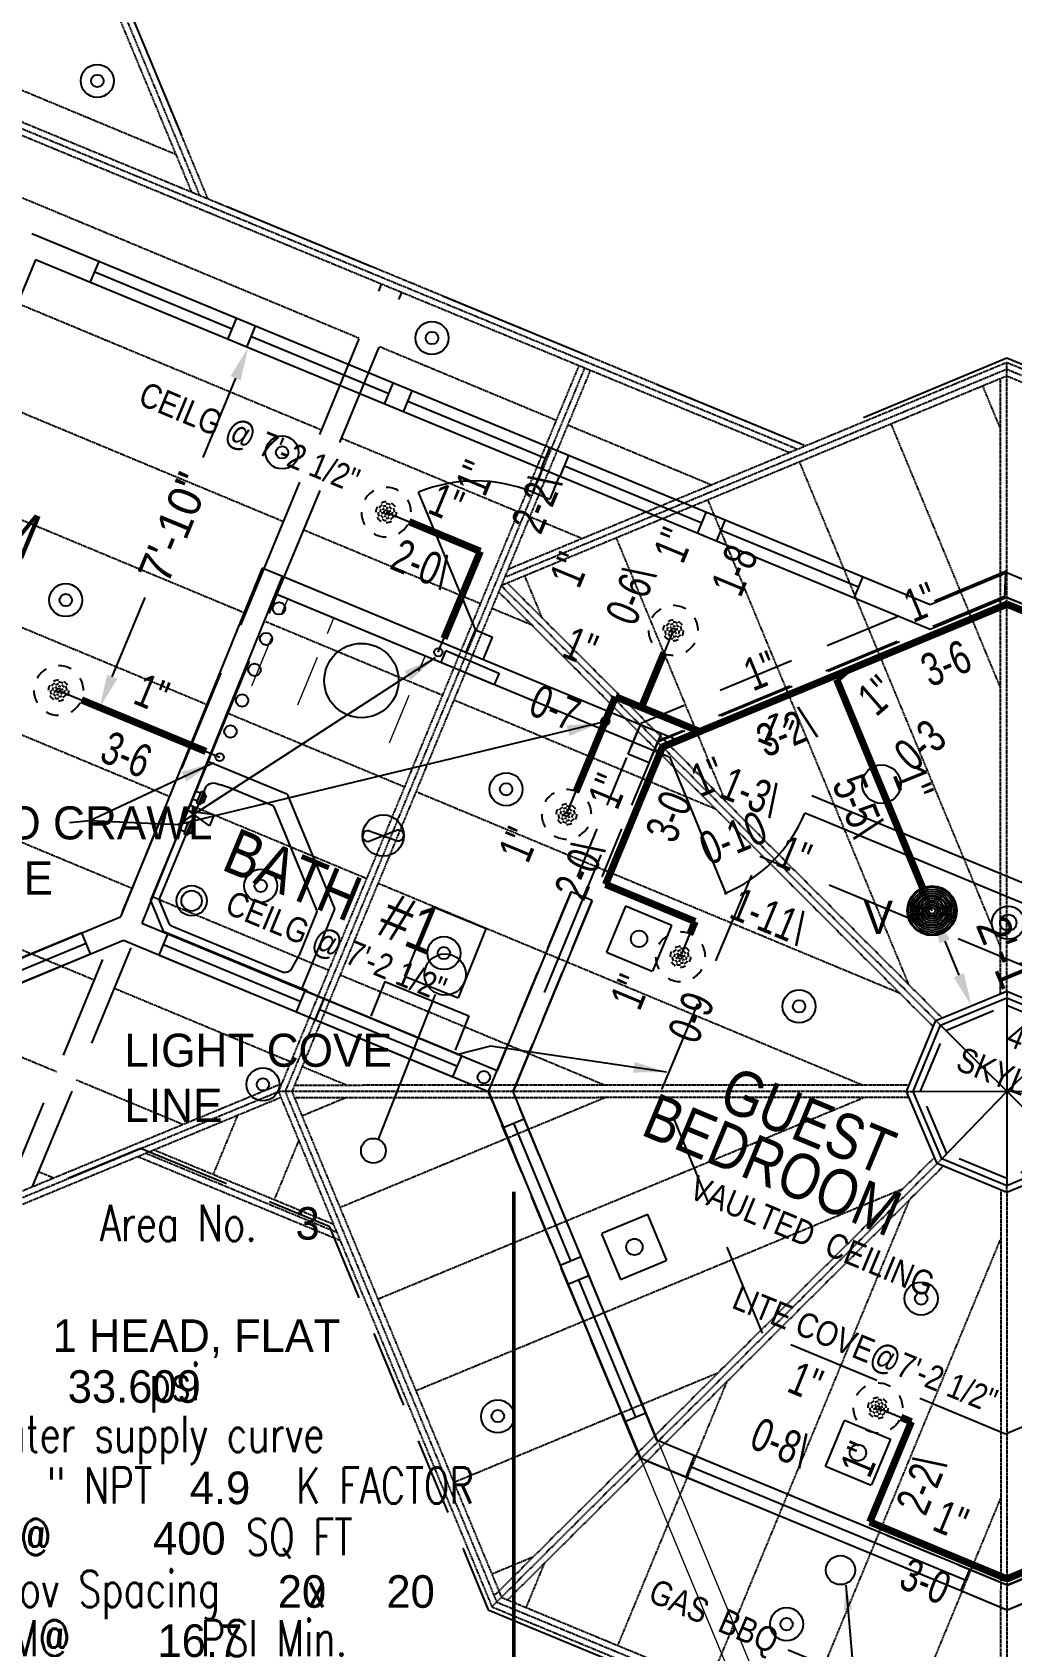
# Model space of a CAD drawing. Extents: x -16 to 10076, y -1 to 10000.
# Drawn here: x 1260.8 to 1497.9, y 818.3 to 1208.9 of the extents above; entities that cross this region are included whole.
import ezdxf
from ezdxf.enums import TextEntityAlignment as Align

# ---------------------------------------------------------------- set-up
doc = ezdxf.new("R2010")
doc.units = 0
doc.header["$MEASUREMENT"] = 0
doc.linetypes.add('HIDDEN', pattern=[0.375, 0.25, -0.125])
doc.linetypes.add('HIDDEN2', pattern=[0.1875, 0.125, -0.0625])
for name, color, linetype in [('BALCONY', 9, 'Continuous'), ('CABINETS', 30, 'HIDDEN'), ('Details', 1, 'Continuous'), ('DMNS', 1, 'Continuous'), ('DOORS', 3, 'Continuous'), ('ELEC', 5, 'Continuous'), ('HVAC', 5, 'Continuous'), ('LITE COVE-g', 7, 'HIDDEN'), ('PLUMBING', 5, 'Continuous'), ('ROOF BEAMS', 251, 'HIDDEN'), ('ROOF FRAMING', 4, 'HIDDEN2'), ('ROOFLINE', 252, 'HIDDEN'), ('SKYLITES', 3, 'Continuous'), ('SPRKDATA', 2, 'Continuous'), ('SPRKDATC', 2, 'Continuous'), ('SPRKVIEW', 1, 'Continuous'), ('SPRNKS', 1, 'Continuous'), ('TEXT', 1, 'Continuous'), ('TEXT-arch', 1, 'Continuous'), ('WALLS', 3, 'Continuous'), ('WINDOWS', 5, 'Continuous')]:
    doc.layers.add(name, color=color, linetype=linetype)
doc.layers.add('GJ LAYOUT', color=6, linetype='Continuous', plot=False)
doc.layers.add('SPRKDAT2', color=2, linetype='Continuous', plot=False)
doc.styles.add('ARCHENTLTD', font='technical.ttf', dxfattribs={"height": 6})
doc.styles.add('HCAD', font='HCAD.SHX', dxfattribs={"width": 0.8, "height": 8})
doc.styles.add('PIPESIZE', font='hcad.shx', dxfattribs={"width": 0.8})
doc.styles.add('ROMANS', font='romans.shx', dxfattribs={"height": 6})
doc.styles.get("Standard").update_dxf_attribs({"font": 'hcad.shx', "height": 8})
doc.dimstyles.new('ARCHENT', dxfattribs={"dimtxt": 6, "dimasz": 6, "dimexe": 9, "dimexo": 3, "dimgap": 1, "dimtad": 0, "dimtoh": 1, "dimdec": 3, "dimzin": 0, "dimdsep": 46, "dimlunit": 4, "dimtxsty": 'ARCHENTLTD', "dimcen": 6, "dimaunit": 1, "dimadec": 0, "dimazin": 0, "dimtfac": 1, "dimtdec": 3, "dimtofl": 0, "dimtmove": 0, "dimatfit": 3, "dimfxl": 1, "dimfrac": 2, "dimtolj": 1, "dimtzin": 0, "dimarcsym": 0})
doc.dimstyles.new('DEFAULT', dxfattribs={"dimtxt": 8, "dimasz": 8, "dimexe": 8, "dimexo": 8, "dimgap": 1, "dimtad": 0, "dimdec": 1, "dimrnd": 0.5, "dimzin": 7, "dimdsep": 46, "dimlunit": 4, "dimtxsty": 'Standard', "dimcen": 0, "dimclrd": 256, "dimclre": 256, "dimclrt": 256, "dimadec": 0, "dimazin": 0, "dimtfac": 1, "dimtdec": 4, "dimtofl": 0, "dimtmove": 2, "dimatfit": 3, "dimfxl": 1, "dimtolj": 1, "dimtzin": 0, "dimarcsym": 0})

# ---------------------------------------------------------------- blocks, each defined once
blk = doc.blocks.new('DEMANDS')
at = {"layer": 'Details'}
blk.add_lwpolyline([(0, 0, 0, 0, 0), (0, 160.05, 0, 0, 0), (265.12, 160.05, 1, 1, 0), (265.12, 0, 1, 1, 0)], format="xyseb", close=True, dxfattribs=at)
at = {"layer": 'Details', "style": 'ROMANS', "width": 0.75}
for s, p in [('System No.', (7, 146.36)), ('Area No. ', (150.65, 146.36)), ('Hazard Class.', (7, 130.68)), ('Density       Area ', (7, 116.7)), ('Flow        gpm @         psi ', (7, 102.36)), ('PSI Under water supply curve', (61.63, 88.04)), ('" Orifice', (47.06, 73.78)), ('" NPT', (135.92, 73.78)), ('K FACTOR', (204.88, 73.78)), ('Sprinklers Flowing @        SQ FT', (33.08, 59.54)), ('Ext Cov', (6.7, 45.2)), ('Ext Cov Spacing   x', (100.91, 45.2)), ("REQ'D FLOW       GPM@      PSI Min.", (7, 31.58)), ('gpm Hose allowance', (104.61, 17.96)), ('Note:', (7, 3.62))]:
    blk.add_text(s, height=10, dxfattribs=at).set_placement(p)
at = {"layer": 'Details', "color": 7, "style": 'HCAD'}
for tag, p in [('SYSNO', (76.41, 146.37)), ('AREA_NR', (204.73, 146.78)), ('HAZARD', (92.55, 131.03)), ('DEN', (57.4, 116.11)), ('AREA', (137.56, 115.73)), ('FLOW', (38.5, 102.74)), ('PRES', (141.73, 101.67)), ('SAFE', (7.06, 88.16)), ('ORIFICE', (6.52, 73.76)), ('NPT', (105.61, 74.29)), ('KFACTOR', (175.49, 73.64)), ('NO.', (6.9, 59.33)), ('SPRINK', (165.32, 59.68)), ('ECHEADS', (62.23, 45.52)), ('SPAC', (199.82, 44.99)), ('SPAC', (229.87, 44.99)), ('FLOW', (78.78, 31.4)), ('PSI', (166.55, 31.4)), ('ALLOW', (46.54, 17.01)), ('MISCNOTE', (39.5, 3.27))]:
    blk.add_attdef(tag, p, '', height=9, dxfattribs=at)
blk = doc.blocks.new('HEAD7')
at = {"layer": 'SPRNKS', "color": 0}
for radius in [6, 5.75, 5.25, 4.75, 4.25, 3.75, 3.5, 3, 2.5, 2, 1.5, 1.25, 0.75]:
    blk.add_circle((0, 0), radius, dxfattribs=at)
blk = doc.blocks.new('HEAD3')
at = {"layer": 'SPRNKS', "color": 0}
blk.add_circle((0, 0), 0.5, dxfattribs=at)
for radius, start, end in [(6, 120, 150), (6, 60, 90), (6, 180, 210), (2.5, 150, 180), (2, 180, 210), (2, 120, 150), (1.5, 150, 180), (2.5, 90, 120), (1, 180, 210), (1, 120, 150), (1.5, 90, 120), (2, 60, 90), (1, 60, 90), (1.5, 30, 60), (1, 0, 30), (2.5, 30, 60), (1.5, 330, 0), (2, 0, 30), (2.5, 330, 0), (6, 0, 30), (2.5, 210, 240), (1.5, 210, 240), (2, 240, 270), (1, 240, 270), (1.5, 270, 300), (2.5, 270, 300), (1, 300, 330), (2, 300, 330), (6, 300, 330), (6, 240, 270)]:
    blk.add_arc((0, 0), radius, start, end, dxfattribs=at)
blk = doc.blocks.new('PIPEX')
at = {"color": 0}
blk.add_point((0, 0), dxfattribs=at)
at = {"layer": 'SPRKDATA', "color": 0, "width": 0.8}
for tag, style, p in [('DIA', 'PIPESIZE', (0, 3.6)), ('LENGTH', 'HCAD', (0, -10.8))]:
    blk.add_attdef(tag, text='', height=8, dxfattribs=dict(at, style=style)).set_placement(p, align=Align.CENTER)
at = {"layer": 'SPRKDATA', "color": 0, "style": 'HCAD', "width": 0.8, "flags": 1}
blk.add_attdef('HANDLE', (-16.2, -21.6), '', height=7.2, dxfattribs=at)
blk = doc.blocks.new('*D51')
at = {"layer": 'Defpoints', "color": 0}
for p in [(1313.09, 1132.62), (1313.18, 1132.58), (1277.23, 1045.54)]:
    blk.add_point(p, dxfattribs=at)
at = {"layer": 'DMNS', "lineweight": -2}
for p, q in [((1305.78, 1135.63), (1305.7, 1135.67)), ((1310.04, 1125.22), (1302.11, 1106.04)), ((1280.2, 1052.97), (1288.12, 1072.15)), ((1269.84, 1048.6), (1269.75, 1048.63))]:
    blk.add_line(p, q, dxfattribs=at)
at = {"layer": 'DMNS'}
for points in [[(1308.8, 1125.73), (1311.27, 1124.71), (1313.09, 1132.62)], [(1278.96, 1053.48), (1281.43, 1052.46), (1277.14, 1045.58)]]:
    blk.add_solid(points, dxfattribs=at)
at = {"layer": 'DMNS', "insert": (1295.12, 1089.1), "char_height": 8, "attachment_point": 5, "rotation": 67.5579}
blk.add_mtext('\\A1;7\'-10"', dxfattribs=at)
blk = doc.blocks.new('*D52')
at = {"layer": 'Defpoints', "color": 0}
for p in [(1478.6, 996.39), (1488.14, 973.39), (1488.14, 973.39)]:
    blk.add_point(p, dxfattribs=at)
at = {"layer": 'DMNS', "lineweight": -2}
blk.add_line((1481.66, 989), (1485.08, 980.78), dxfattribs=at)
at = {"layer": 'DMNS'}
for points in [[(1482.89, 989.52), (1480.43, 988.49), (1478.6, 996.39)], [(1486.31, 981.29), (1483.84, 980.27), (1488.14, 973.39)]]:
    blk.add_solid(points, dxfattribs=at)
at = {"layer": 'DMNS', "insert": (1496.84, 984.69), "char_height": 8, "attachment_point": 5, "rotation": 292.539}
blk.add_mtext('\\A1;2\'-1"', dxfattribs=at)

msp = doc.modelspace()

# ---------------------------------------------------------------- linework, layer by layer
at = {"layer": 'BALCONY', "lineweight": 20, "ltscale": 50}
msp.add_line((1412.50338, 867.56045), (1460.90355, 750.63125), dxfattribs=at)
at = {"layer": 'BALCONY', "color": 3, "linetype": 'ByBlock', "lineweight": 20, "ltscale": 50}
msp.add_line((1407.42123, 865.45766), (1456.69363, 746.42125), dxfattribs=at)
at = {"layer": 'CABINETS', "lineweight": 9, "ltscale": 50}
for p, q in [((1313.98837, 1050.76852), (1322.72648, 1071.88118)), ((1341.0192, 1064.21171), (1319.65047, 1073.05581)), ((1325.07623, 1046.17947), (1333.81434, 1067.29213)), ((1347.25195, 1037.00138), (1355.99006, 1058.11404))]:
    msp.add_line(p, q, dxfattribs=at)
at = {"layer": 'DOORS', "ltscale": 75}
msp.add_line((1368.11126, 1064.3939), (1354.34477, 1097.65773), dxfattribs=at)
at = {"layer": 'DOORS', "ltscale": 50}
msp.add_line((1415.02474, 1033.60341), (1428.80168, 1000.34388), dxfattribs=at)
at = {"layer": 'DOORS', "ltscale": 150}
msp.add_line((1398.46886, 1009.90477), (1384.6977, 976.6429), dxfattribs=at)
at = {"layer": 'DOORS', "ltscale": 75}
for centre, radius, start, end in [((1368.11126, 1064.3939), 35.98566, 67.5054132, 112.4825964), ((1414.56275, 1033.79463), 35.99772, 292.5005842, 337.5042071)]:
    msp.add_arc(centre, radius, start, end, dxfattribs=at)
at = {"layer": 'ELEC', "ltscale": 0.75}
for p, q in [((1360.91772, 1059.31158), (1359.74775, 1056.54901)), ((1360.89281, 1059.32187), (1373.78435, 1053.86219)), ((1359.74775, 1056.54901), (1372.63929, 1051.08933)), ((1373.80926, 1053.8519), (1372.63929, 1051.08933))]:
    msp.add_line(p, q, dxfattribs=at)
at = {"layer": 'ELEC', "ltscale": 50}
for p, q in [((1404.38373, 997.46252), (1399.79859, 986.37305)), ((1415.58424, 992.82128), (1404.38373, 997.46252)), ((1410.9991, 981.73181), (1415.58424, 992.82128)), ((1399.79859, 986.37305), (1410.88806, 981.7879)), ((1409.78797, 922.86956), (1398.70434, 918.27031)), ((1414.38723, 911.78593), (1409.78797, 922.86956)), ((1398.58616, 918.23146), (1403.18542, 907.14783)), ((1403.18542, 907.14783), (1414.26905, 911.74708)), ((1452.80739, 861.94785), (1457.40332, 873.03286)), ((1457.44213, 873.15105), (1468.52714, 868.55512)), ((1468.52714, 868.55512), (1463.93121, 857.47011)), ((1463.8924, 857.35192), (1452.80739, 861.94785))]:
    msp.add_line(p, q, dxfattribs=at)
at = {"layer": 'ELEC', "ltscale": 7.5}
for centre in [(1276.57573, 1197.15946), (1357.56912, 1134.95133), (1321.29381, 1107.27195), (1268.93573, 1071.54176), (1375.51298, 1025.77487), (1316.12428, 1002.41401), (1497.04605, 993.47329), (1360.45055, 986.13698), (1446.4216, 973.24817), (1316.65943, 954.36522), (1475.9642, 902.55653), (1373.47833, 874.03637), (1443.39668, 823.77428)]:
    msp.add_circle(centre, 4, dxfattribs=at)
at = {"layer": 'ELEC'}
for centre, radius in [((1276.57573, 1197.15946), 1.5), ((1357.56912, 1134.95133), 1.5), ((1321.29381, 1107.27195), 1.5), ((1268.93573, 1071.54176), 1.5), ((1320.55637, 1069.52787), 1.5), ((1317.42914, 1062.16434), 1.5), ((1314.61614, 1054.67075), 1.5), ((1311.61744, 1047.25402), 1.5), ((1308.80444, 1039.76043), 1.5), ((1375.51298, 1025.77487), 1.5), ((1316.12428, 1002.41401), 1.5), ((1497.04605, 993.47329), 1.98), ((1407.68962, 989.59282), 1.98), ((1360.45055, 986.13698), 1.5), ((1446.4216, 973.24817), 1.5), ((1316.65943, 954.36522), 1.5), ((1406.55639, 915.03762), 1.98), ((1475.9642, 902.55653), 1.5), ((1373.50941, 874.11137), 1.5), ((1460.66726, 865.25149), 1.98), ((1443.39668, 823.77428), 1.5)]:
    msp.add_circle(centre, radius, dxfattribs=at)
at = {"layer": 'GJ LAYOUT'}
for centre in [(1359.10092, 1058.92461), (1399.55464, 1042.30364), (1306.20224, 1033.54053)]:
    msp.add_circle(centre, 1, dxfattribs=at)
at = {"layer": 'HVAC', "ltscale": 50}
for p, q in [((1342.40278, 1015.73791), (1349.24719, 1013.31843)), ((1349.19734, 1015.86068), (1342.51961, 1013.20764)), ((1358.33488, 976.08625), (1344.54533, 941.08659))]:
    msp.add_line(p, q, dxfattribs=at)
for centre, radius in [((1466.36885, 1027.00966), 4.66014), ((1456.43486, 836.85496), 3.51936)]:
    msp.add_circle(centre, radius, dxfattribs=at)
at = {"layer": 'HVAC', "ltscale": 175}
msp.add_circle((1345.76046, 1014.57316, -2), 5, dxfattribs=at)
at = {"layer": 'HVAC', "linetype": 'Continuous', "ltscale": 175}
for centre, radius in [((1360.7534, 980.95039, -2), 5), ((1343.3951, 938.31585), 3)]:
    msp.add_circle(centre, radius, dxfattribs=at)
at = {"layer": 'HVAC', "ltscale": 50}
for centre, start, end in [((1342.05229, 1014.45332), 73.8042631, 293.6398425), ((1349.45176, 1014.60902), 261.380697, 100.9583941)]:
    msp.add_arc(centre, 1.29451, start, end, dxfattribs=at)
at = {"layer": 'LITE COVE-g', "ltscale": 90}
for p, q in [((1413.23864, 953.13763), (1436.89302, 1009.5367)), ((1567.99561, 955.06829), (1436.89302, 1009.5367)), ((1437.57685, 894.20223), (1413.23864, 953.13763)), ((1496.39394, 869.76585), (1437.57685, 894.20223)), ((1540.04476, 887.79207), (1496.39394, 869.76585))]:
    msp.add_line(p, q, dxfattribs=at)
at = {"layer": 'PLUMBING'}
for p, q in [((1301.56276, 1024.80745), (1300.63888, 1025.19013)), ((1300.7974, 1022.95969), (1301.7541, 1025.26939)), ((1301.52993, 1022.11507), (1302.67798, 1024.8867)), ((1302.67798, 1024.8867), (1301.7541, 1025.26939)), ((1302.94858, 1024.23342), (1302.18322, 1022.38566)), ((1302.48664, 1024.42476), (1302.94858, 1024.23342)), ((1298.75373, 1020.59384), (1304.87103, 1019.68356)), ((1303.72298, 1016.91192), (1298.75373, 1020.59384)), ((1299.87352, 1023.34237), (1300.7974, 1022.95969)), ((1300.7974, 1022.95969), (1300.60605, 1022.49775)), ((1300.60605, 1022.49775), (1301.52993, 1022.11507)), ((1302.18322, 1022.38566), (1301.72128, 1022.57701)), ((1304.87103, 1019.68356), (1303.72298, 1016.91192)), ((1296.81205, 1015.95134), (1297.73593, 1015.56865)), ((1298.5013, 1017.41641), (1297.57742, 1017.7991)), ((1297.73593, 1015.56865), (1298.5013, 1017.41641)), ((1298.46847, 1014.72403), (1299.61652, 1017.49567)), ((1298.69264, 1017.87835), (1298.5013, 1017.41641)), ((1299.61652, 1017.49567), (1298.69264, 1017.87835)), ((1299.88711, 1016.84239), (1299.12175, 1014.99463)), ((1299.42517, 1017.03373), (1299.88711, 1016.84239)), ((1297.73593, 1015.56865), (1297.54459, 1015.10671)), ((1297.54459, 1015.10671), (1298.46847, 1014.72403)), ((1299.12175, 1014.99463), (1298.65981, 1015.18597))]:
    msp.add_line(p, q, dxfattribs=at)
at = {"layer": 'PLUMBING', "ltscale": 75}
for p, q in [((1357.817, 997.31929), (1350.94866, 980.54951)), ((1357.68551, 997.37264), (1370.65835, 992.10857)), ((1370.60417, 991.99921), (1363.92151, 975.28543)), ((1350.94866, 980.54951), (1363.92151, 975.28543)), ((1346.12836, 979.2679), (1342.76613, 970.85874)), ((1346.12836, 979.2679), (1366.51425, 970.99578)), ((1366.51425, 970.99578), (1363.19382, 962.69115))]:
    msp.add_line(p, q, dxfattribs=at)
at = {"layer": 'PLUMBING', "color": 5}
for points in [[(1303.81156, 1033.55659), (1289.44648, 998.87622), (1292.52687, 991.44108), (1327.24695, 977.05955), (1327.26112, 977.09376), (1326.23123, 977.52035, -0.27646727), (1326.17218, 977.66587), (1334.00688, 996.58051, 0.118325447), (1334.00691, 997.08974), (1322.77605, 1024.21127, 0.118363176), (1322.416, 1024.57136), (1303.49757, 1032.40763, -0.287865272), (1303.43817, 1032.55227), (1303.86283, 1033.57749), (1303.82645, 1033.59256), (1303.81156, 1033.55659)], [(1325.22318, 985.28512), (1323.42779, 982.10275, -0.252190584), (1321.59366, 981.46996), (1294.50426, 992.69075, -0.121624228), (1294.03057, 993.16463), (1291.73094, 998.72574, -0.121496836), (1291.73107, 999.3957), (1302.94989, 1026.48034, -0.252199055), (1304.69427, 1027.32978, -0.030236903), (1308.60271, 1026.2149), (1318.91467, 1021.91676, -0.107763617), (1319.25996, 1021.54404), (1329.63977, 996.48866, -0.095696057), (1329.65314, 995.98005), (1325.40256, 985.65348), (1325.22318, 985.28512)]]:
    msp.add_lwpolyline(points, format="xyb", dxfattribs=at)
at = {"layer": 'PLUMBING', "ltscale": 1.5}
msp.add_circle((1340.50739, 1052.08243), 9, dxfattribs=at)
at = {"layer": 'PLUMBING', "color": 5}
for centre, radius in [((1299.40516, 998.81925), 3.66336), ((1299.402, 998.78349), 2.47608)]:
    msp.add_circle(centre, radius, dxfattribs=at)
at = {"layer": 'PLUMBING', "ltscale": 75}
msp.add_circle((1370.12201, 956.11585), 1.5, dxfattribs=at)
at = {"layer": 'ROOF BEAMS', "ltscale": 100}
for p, q in [((1316.08007, 1076.98904), (1345.38574, 1147.96652)), ((1320.93271, 1074.98545), (1350.23819, 1145.96248)), ((1254.07688, 926.81915), (1316.08007, 1076.98904)), ((1260.92696, 929.65329), (1320.93271, 1074.98545))]:
    msp.add_line(p, q, dxfattribs=at)
at = {"layer": 'ROOF BEAMS', "ltscale": 75}
for p, q in [((1496.51435, 1078.50662), (1408.13303, 1041.67169)), ((1496.67665, 1078.11606), (1496.12505, 1078.34437)), ((1496.73084, 1072.18614), (1412.2142, 1037.15463)), ((1496.13233, 1072.38885), (1412.34548, 1037.46877)), ((1496.70898, 833.1068), (1581.04701, 868.23549)), ((1408.17648, 863.90952), (1496.7084, 827.26568)), ((1496.70839, 827.14853), (1585.24837, 864.02743))]:
    msp.add_line(p, q, dxfattribs=at)
at = {"layer": 'ROOF BEAMS', "linetype": 'Continuous', "ltscale": 150}
msp.add_line((1496.40085, 1078.23022), (1496.13233, 1072.38885), dxfattribs=at)
at = {"layer": 'ROOF BEAMS', "ltscale": 76}
for p, q in [((1585.53091, 1041.33881), (1496.6733, 1078.11745)), ((1581.33964, 1037.12109), (1496.6746, 1072.1644))]:
    msp.add_line(p, q, dxfattribs=at)
at = {"layer": 'ROOF BEAMS', "ltscale": 50}
for p, q in [((1371.26876, 952.65274), (1408.00212, 1041.35557)), ((1377.21878, 952.65441), (1412.20916, 1037.14834)), ((1481.92655, 967.43042), (1496.69701, 973.56033)), ((1496.69701, 973.56033), (1511.90469, 967.26576)), ((1475.82854, 952.69449), (1481.92655, 967.43042)), ((1408.00961, 863.74344), (1371.17361, 952.65271)), ((1412.22223, 867.93623), (1377.12265, 952.65438)), ((1482.20592, 937.62014), (1475.82854, 952.69449)), ((1496.71677, 931.61399), (1482.20592, 937.62014)), ((1511.61039, 937.79501), (1496.71677, 931.61399)), ((1496.70899, 833.21795), (1412.40052, 868.11368))]:
    msp.add_line(p, q, dxfattribs=at)
at = {"layer": 'ROOF FRAMING'}
for p, q in [((1280.78664, 1214.95804), (1299.38203, 1170.21162)), ((1281.93513, 1216.10315), (1301.34295, 1169.40177)), ((1283.08362, 1217.24826), (1303.30387, 1168.59192)), ((1295.58999, 1179.33646), (1238.80153, 1202.97863)), ((1448.019, 1108.82524), (1236.06868, 1196.35973)), ((1444.09668, 1107.19936), (1234.92377, 1193.5868)), ((1446.05784, 1108.0123), (1235.49622, 1194.97327)), ((1339.97479, 1134.86137), (1229.64222, 1180.79504)), ((1330.81548, 1112.67778), (1220.4829, 1158.61144)), ((1321.65616, 1090.49418), (1211.32359, 1136.42785)), ((1387.61858, 1115.0263), (1344.82156, 1132.84356)), ((1496.66218, 1128.98891), (1375.93029, 1078.9429)), ((1496.66289, 1125.74183), (1496.66218, 1128.98895)), ((1621.34544, 1077.37929), (1496.66218, 1128.98891)), ((1393.09692, 1128.26203), (1320.40537, 952.63844)), ((1394.48333, 1127.68944), (1322.02898, 952.6389)), ((1395.86975, 1127.11686), (1323.65258, 952.63935)), ((1496.66289, 1125.74183), (1374.32799, 1075.03118)), ((1496.66253, 1127.36529), (1375.11901, 1076.98284)), ((1495.19556, 976.32064), (1495.16302, 1125.11994)), ((1620.20419, 1076.23083), (1496.66253, 1127.36529)), ((1496.69542, 976.9431), (1496.66289, 1125.74183)), ((1619.06111, 1075.08055), (1496.66289, 1125.74183)), ((1495.16566, 1113.05984), (1490.89914, 1123.35247)), ((1312.49685, 1068.31059), (1202.16427, 1114.24425)), ((1425.21701, 1099.37332), (1390.38816, 1113.87327)), ((1495.17937, 1050.35154), (1468.72845, 1114.16223)), ((1378.44042, 1092.85056), (1335.66225, 1110.65997)), ((1495.19308, 987.64325), (1446.55775, 1104.972)), ((1473.02183, 978.45437), (1424.38706, 1095.78176)), ((1303.33753, 1046.12699), (1193.00496, 1092.06066)), ((1393.9273, 1086.40306), (1381.20998, 1091.69753)), ((1369.26197, 1070.67493), (1326.50293, 1088.47637)), ((1428.64604, 1022.83211), (1402.21637, 1086.59153)), ((1479.53374, 969.82081), (1374.32799, 1075.03118)), ((1481.03288, 970.44297), (1375.82765, 1075.65282)), ((1384.27026, 1067.20984), (1380.04568, 1077.40129)), ((1478.91283, 968.32038), (1373.69512, 1073.54271)), ((1294.17821, 1023.9434), (1183.84564, 1069.87706)), ((1381.76982, 1065.46766), (1372.03153, 1069.5219)), ((1360.08228, 1048.49981), (1317.34362, 1066.29278)), ((1285.0189, 1001.7598), (1174.68632, 1047.69347)), ((1426.30595, 1020.92957), (1362.85185, 1047.34679)), ((1350.90423, 1026.32402), (1308.1843, 1044.10918)), ((1275.85958, 979.57621), (1165.52701, 1025.50987)), ((1470.84208, 976.39148), (1353.67381, 1025.17099)), ((1341.72627, 1004.14819), (1299.02498, 1021.92559)), ((1266.70027, 957.39261), (1156.36769, 1003.32628)), ((1461.75415, 954.17817), (1344.49584, 1002.99516)), ((1332.54657, 981.97308), (1289.86567, 999.74199)), ((1399.35199, 954.16064), (1335.31663, 980.81984)), ((1323.36847, 959.7973), (1280.70635, 977.5584)), ((1496.69542, 976.9431), (1496.69619, 975.31937)), ((1479.53374, 969.82081), (1480.68229, 968.67342)), ((1336.94983, 954.14311), (1326.13804, 958.64427)), ((1116.93266, 870.07735), (1321.21612, 954.59722)), ((1297.24112, 944.67784), (1271.54704, 955.3748)), ((1473.06182, 954.18134), (1324.27351, 954.13953)), ((1116.93161, 866.83028), (1320.97976, 951.25279)), ((1116.93213, 868.45381), (1320.40539, 952.63847)), ((1323.65253, 952.63935), (1320.40537, 952.63844)), ((1320.40537, 952.63844), (1372.07724, 827.9843)), ((1322.02895, 952.6389), (1373.22499, 829.13265)), ((1323.65253, 952.63935), (1374.37274, 830.281)), ((1472.44102, 952.68117), (1323.65255, 952.63935)), ((1473.07554, 951.18135), (1324.27424, 951.13953)), ((1336.79402, 951.14305), (1326.1088, 946.71379)), ((1399.51175, 951.16067), (1335.29904, 924.5431)), ((1462.22949, 951.1783), (1344.48927, 902.37241)), ((1472.44102, 952.68117), (1474.06703, 952.68756)), ((1310.53181, 946.93008), (1304.60893, 932.62295)), ((1288.32314, 937.74151), (1334.50558, 918.62286)), ((1290.2845, 938.553), (1333.69321, 920.58262)), ((1325.3118, 940.8021), (1319.39222, 926.50296)), ((1286.36178, 936.93002), (1335.31794, 916.6631)), ((1479.197, 936.71191), (1372.88231, 830.8979)), ((1479.82705, 935.22266), (1374.38411, 830.2763)), ((1481.32885, 934.60106), (1375.88591, 829.65469)), ((1480.96891, 936.37345), (1479.81986, 935.22564)), ((1265.92187, 931.71987), (1262.38772, 933.19121)), ((1496.69606, 928.23545), (1496.7176, 929.85495)), ((1471.48231, 929.03355), (1353.67951, 880.20172)), ((1473.07466, 926.38574), (1424.67819, 809.45931)), ((1495.21842, 928.85206), (1495.20377, 780.26839)), ((1496.71836, 928.23122), (1496.70371, 779.64756)), ((1495.21727, 917.12764), (1446.85371, 800.28074)), ((1426.74807, 884.50999), (1362.86975, 858.03103)), ((1428.9035, 882.42261), (1402.50266, 818.63788)), ((1495.21108, 854.3578), (1469.02924, 791.10217)), ((1382.01383, 839.98642), (1372.05998, 835.86033)), ((1384.73234, 838.45947), (1380.32714, 827.81645)), ((1374.37274, 830.281), (1372.07724, 827.9843)), ((1373.22499, 829.13265), (1496.70355, 778.02422)), ((1374.37274, 830.281), (1496.70371, 779.64756)), ((1372.07724, 827.9843), (1496.70339, 776.40087))]:
    msp.add_line(p, q, dxfattribs=at)
at = {"layer": 'ROOFLINE', "linetype": 'HIDDEN', "ltscale": 150}
for p, q in [((1282.53704, 1218.55483), (1303.3066, 1168.57667)), ((1446.76784, 1109.32785), (1303.3066, 1168.57667)), ((1496.6618, 1130.06168), (1446.76784, 1109.32785)), ((1621.57603, 1079.4434), (1496.6618, 1130.06168)), ((1113.49109, 867.16715), (1287.03344, 938.96825)), ((1371.20194, 827.2576), (1496.37915, 775.44608))]:
    msp.add_line(p, q, dxfattribs=at)
at = {"layer": 'ROOFLINE', "linetype": 'HIDDEN', "ltscale": 90}
msp.add_line((1287.03344, 938.96825), (1332.70881, 920.0871), dxfattribs=at)
at = {"layer": 'ROOFLINE', "linetype": 'HIDDEN', "ltscale": 75}
msp.add_line((1332.70881, 920.0871), (1371.20194, 827.2576), dxfattribs=at)
at = {"layer": 'SKYLITES', "linetype": 'Continuous', "ltscale": 75}
for p, q in [((1479.53374, 969.82081), (1496.69542, 976.9431)), ((1496.69542, 976.9431), (1514.29854, 969.65704)), ((1480.68229, 968.67342), (1496.69619, 975.31937)), ((1496.69619, 975.31937), (1513.14949, 968.50923)), ((1472.44102, 952.68117), (1479.53374, 969.82081)), ((1474.06703, 952.68756), (1480.68229, 968.67342)), ((1479.82705, 935.22266), (1472.44102, 952.68117)), ((1480.96891, 936.37345), (1474.06703, 952.68756)), ((1496.71836, 928.23122), (1479.82705, 935.22266)), ((1496.7176, 929.85495), (1480.96891, 936.37345)), ((1512.84794, 936.54922), (1496.7176, 929.85495)), ((1513.9903, 935.39927), (1496.71836, 928.23122))]:
    msp.add_line(p, q, dxfattribs=at)
at = {"layer": 'SKYLITES', "linetype": 'HIDDEN', "ltscale": 75}
for p, q in [((1479.53654, 969.81293), (1496.69822, 976.93521)), ((1496.69822, 976.93521), (1514.30134, 969.64916)), ((1472.44382, 952.67329), (1479.53654, 969.81293)), ((1479.82985, 935.21478), (1472.44382, 952.67329)), ((1496.72117, 928.22334), (1479.82985, 935.21478)), ((1513.9931, 935.39138), (1496.72117, 928.22334))]:
    msp.add_line(p, q, dxfattribs=at)
at = {"layer": 'SKYLITES', "linetype": 'Continuous', "ltscale": 150}
for p, q in [((1496.69619, 975.31937), (1496.7176, 929.85495)), ((1480.68229, 968.67342), (1512.84794, 936.54922)), ((1496.70685, 952.66951), (1513.14949, 968.50923)), ((1474.06703, 952.68756), (1519.67483, 952.69581)), ((1480.96891, 936.37345), (1496.70685, 952.66951))]:
    msp.add_line(p, q, dxfattribs=at)
at = {"layer": 'SPRKDAT2'}
for p, q in [((1346.49856, 1092.824), (1369.26754, 1083.34481)), ((1359.10092, 1058.92461), (1369.26754, 1083.34481)), ((1457.89922, 1054.43241), (1496.73087, 1070.5624)), ((1496.73087, 1070.5624), (1538.01174, 1053.45407)), ((1415.97392, 1064.21644), (1408.2601, 1045.57993)), ((1457.89922, 1054.43241), (1422.36919, 1039.74005)), ((1457.89922, 1054.43241), (1455.50727, 1052.36393)), ((1478.59649, 996.39333), (1455.50727, 1052.36393)), ((1267.21622, 1049.68907), (1306.20224, 1033.54053)), ((1399.55464, 1042.30364), (1401.98567, 1048.17698)), ((1401.98567, 1048.17698), (1408.2601, 1045.57993)), ((1408.2601, 1045.57993), (1422.36919, 1039.74005)), ((1390.14646, 1019.7149), (1399.55464, 1042.30364)), ((1422.36919, 1039.74005), (1413.35946, 1036.00559)), ((1399.59084, 1002.75746), (1413.35946, 1036.00559)), ((1421.26284, 993.78271), (1399.59084, 1002.75746)), ((1417.70986, 985.24847), (1421.26284, 993.78271)), ((1465.52486, 876.09361), (1473.60241, 872.75027)), ((1473.60241, 872.75027), (1463.53613, 848.50224)), ((1541.27524, 853.29457), (1496.70802, 834.73132)), ((1496.70802, 834.73132), (1463.53613, 848.50224))]:
    msp.add_line(p, q, dxfattribs=at)
at = {"layer": 'SPRKVIEW', "color": 2, "const_width": 1.75}
for points in [[(1352.0377, 1090.51794), (1369.26754, 1083.34481)], [(1360.48455, 1062.2481), (1369.26754, 1083.34481)], [(1457.89922, 1054.43241), (1496.73087, 1070.5624)], [(1496.73087, 1070.5624), (1538.01174, 1053.45407)], [(1413.67926, 1058.67256), (1408.2601, 1045.57993)], [(1457.89922, 1054.43241), (1422.36919, 1039.74005)], [(1457.89922, 1054.43241), (1455.50727, 1052.36393)], [(1476.30839, 1001.93991), (1455.50727, 1052.36393)], [(1272.7595, 1047.39297), (1302.87628, 1034.91819)], [(1399.55464, 1042.30364), (1401.98567, 1048.17698)], [(1401.98567, 1048.17698), (1408.2601, 1045.57993)], [(1392.45336, 1025.25369), (1399.55464, 1042.30364)], [(1408.2601, 1045.57993), (1422.36919, 1039.74005)], [(1422.36919, 1039.74005), (1413.35946, 1036.00559)], [(1399.59084, 1002.75746), (1413.35946, 1036.00559)], [(1421.26284, 993.78271), (1399.59084, 1002.75746)], [(1420.01592, 990.78761), (1421.26284, 993.78271)], [(1473.60241, 872.75027), (1463.53613, 848.50224)], [(1471.06874, 873.79897), (1473.60241, 872.75027)], [(1541.27524, 853.29457), (1496.70802, 834.73132)], [(1496.70802, 834.73132), (1463.53613, 848.50224)]]:
    msp.add_lwpolyline(points, dxfattribs=at)
at = {"layer": 'WALLS', "ltscale": 50}
for p, q in [((1478.11706, 1070.41453), (1260.74468, 1160.18831)), ((1478.15615, 1064.44034), (1261.5977, 1153.88542)), ((1384.21299, 1103.26932), (1381.91835, 1097.72544)), ((1388.3709, 1101.54834), (1386.07626, 1096.00446)), ((1367.49263, 1053.25368), (1319.65047, 1073.05581)), ((1581.40238, 1037.0884), (1496.73751, 1072.13164)), ((1365.80153, 1058.78744), (1368.09621, 1064.33131)), ((1369.95943, 1057.06643), (1372.25411, 1062.6103)), ((1415.01643, 1033.58332), (1367.49263, 1053.25368)), ((1405.05911, 1034.23423), (1407.26419, 1039.55898)), ((1413.08164, 1039.25438), (1411.36066, 1035.09647)), ((1410.12872, 1032.13514), (1412.34828, 1037.46089)), ((1411.36066, 1035.09647), (1410.81962, 1033.78931)), ((1451.60034, 1018.44105), (1447.81562, 1020.00757)), ((1589.00185, 961.56983), (1451.60034, 1018.44105)), ((1391.28452, 1000.97373), (1373.38167, 957.72014)), ((1387.97838, 992.98807), (1391.29067, 1000.97119)), ((1396.36624, 998.86963), (1377.23075, 952.63822)), ((1393.05989, 990.88373), (1396.35666, 998.87359)), ((1272.81839, 991.05539), (1239.55536, 977.28692)), ((1326.87775, 976.97381), (1293.61446, 990.74167)), ((1331.49765, 975.06161), (1326.87775, 976.97381)), ((1364.76094, 961.29376), (1331.49765, 975.06161)), ((1395.56946, 908.14737), (1393.65483, 912.76626)), ((1409.35482, 874.89133), (1395.56946, 908.14737)), ((1421.0948, 864.50835), (1411.99355, 868.27541)), ((1487.64261, 836.96385), (1421.0948, 864.50835)), ((1487.64261, 836.96385), (1485.59008, 832.00501)), ((1496.74389, 833.19678), (1487.64261, 836.96385)), ((1505.71761, 836.91659), (1496.74389, 833.19678))]:
    msp.add_line(p, q, dxfattribs=at)
at = {"layer": 'WALLS', "ltscale": 40}
msp.add_line((1261.5977, 1153.88542), (1249.28852, 1124.19268), dxfattribs=at)
at = {"layer": 'WALLS', "ltscale": 75}
for p, q in [((1274.88283, 1148.34962), (1276.98582, 1153.43046)), ((1308.15681, 1134.60761), (1310.2598, 1139.68846)), ((1312.7904, 1132.72848), (1314.89339, 1137.80933)), ((1346.06439, 1118.98648), (1348.16738, 1124.06733)), ((1350.68619, 1117.07888), (1352.78918, 1122.15973)), ((1383.96007, 1103.33662), (1386.06306, 1108.41747)), ((1388.57997, 1101.42442), (1390.68296, 1106.50527)), ((1381.91835, 1097.72544), (1386.07626, 1096.00446)), ((1421.83267, 1087.63097), (1423.93566, 1092.71182)), ((1426.45066, 1085.71417), (1428.55365, 1090.79502)), ((1316.44998, 1079.25188), (1282.22534, 994.90839)), ((1321.36003, 1077.21957), (1316.43849, 1079.25735)), ((1496.67787, 1078.10839), (1478.1164, 1070.4148)), ((1585.37699, 1041.41016), (1496.67945, 1078.10818)), ((1321.3418, 1077.22711), (1287.32988, 993.34393)), ((1369.21395, 1057.41239), (1321.36003, 1077.21957)), ((1459.756, 1072.04819), (1461.85899, 1077.12904)), ((1496.73483, 1072.17826), (1478.11121, 1064.45891)), ((1368.09621, 1064.33131), (1372.25411, 1062.6103)), ((1416.77783, 1037.72527), (1369.21395, 1057.41239)), ((1405.74852, 1035.88901), (1408.01097, 1041.35316)), ((1413.08164, 1039.25438), (1408.01097, 1041.35316)), ((1410.12872, 1032.13514), (1405.05552, 1034.23572)), ((1617.05627, 954.82819), (1449.53682, 1024.16602)), ((1396.35666, 998.87359), (1391.28346, 1000.97417)), ((1230.18076, 973.34048), (1282.22534, 994.90839)), ((1287.32988, 993.34393), (1373.382, 957.72)), ((1232.28638, 968.2595), (1282.88883, 989.22978)), ((1274.92224, 985.97274), (1272.81839, 991.05539)), ((1282.88881, 989.22978), (1371.27825, 952.63824)), ((1291.51147, 985.66082), (1293.61446, 990.74167)), ((1241.65946, 972.20366), (1274.92471, 985.96676)), ((1291.51104, 985.65978), (1324.77433, 971.89192)), ((1324.77476, 971.89297), (1326.87775, 976.97381)), ((1329.39466, 969.98076), (1331.49765, 975.06161)), ((1324.77433, 971.89192), (1329.39423, 969.97972)), ((1329.39466, 969.98076), (1362.65752, 956.21187)), ((1362.65795, 956.21291), (1364.76094, 961.29376)), ((1371.28018, 952.6429), (1377.14167, 938.50254)), ((1403.44371, 875.0531), (1371.28018, 952.6429)), ((1411.99355, 868.27541), (1377.23075, 952.63822)), ((1374.78974, 943.91663), (1379.86948, 946.0223)), ((1374.78869, 943.9162), (1388.57405, 910.66016)), ((1388.57405, 910.66016), (1390.48868, 906.04127)), ((1388.57509, 910.6606), (1393.65483, 912.76626)), ((1390.48972, 906.0417), (1395.56946, 908.14737)), ((1390.48972, 906.0417), (1404.27403, 872.78523)), ((1408.36508, 877.08102), (1401.50734, 893.72348)), ((1403.44297, 875.0528), (1408.04178, 863.95856)), ((1404.27508, 872.78566), (1409.35482, 874.89133)), ((1408.04178, 863.95856), (1419.1197, 859.37334)), ((1419.1197, 859.37334), (1421.0948, 864.50835)), ((1419.1197, 859.37334), (1485.53915, 831.88198)), ((1485.53915, 831.88198), (1496.74546, 827.24363)), ((1496.74546, 827.24363), (1507.83226, 831.83935))]:
    msp.add_line(p, q, dxfattribs=at)
at = {"layer": 'WINDOWS', "ltscale": 75}
for p, q in [((1275.95752, 1150.94609), (1309.22081, 1137.17823)), ((1313.86509, 1135.32495), (1347.12838, 1121.5571)), ((1351.74828, 1119.64489), (1385.01157, 1105.87704)), ((1422.89476, 1090.19699), (1389.63147, 1103.96484)), ((1460.83069, 1074.64466), (1427.5674, 1088.41251)), ((1240.60729, 974.74559), (1273.87032, 988.51406)), ((1292.56297, 988.20124), (1325.82626, 974.43339)), ((1330.44616, 972.52119), (1363.70944, 958.75334)), ((1377.32961, 944.96947), (1391.11496, 911.71343)), ((1393.02959, 907.09453), (1406.81495, 873.8385)), ((1420.10725, 861.94085), (1486.61634, 834.48443))]:
    msp.add_line(p, q, dxfattribs=at)
at = {"layer": 'WINDOWS', "linetype": 'Continuous', "ltscale": 25}
msp.add_line((1310.71127, 1050.69045), (1310.71127, 1050.69045), dxfattribs=at)

# ---------------------------------------------------------------- block references
ref = msp.add_blockref('DEMANDS', (1145.40582, 788.37673), dxfattribs=dict(xscale=0.875, yscale=0.875, zscale=0.875))
ref.add_attrib('AREA_NR', '3', (1324.54767, 916.80863), dxfattribs={"layer": 'Details', "color": 7, "height": 7.875, "style": 'HCAD'})
ref.add_attrib('HAZARD', '13D', (1226.38348, 903.02471), dxfattribs={"layer": 'Details', "color": 7, "height": 7.875, "style": 'HCAD'})
ref.add_attrib('DEN', '.05', (1195.63422, 889.96947), dxfattribs={"layer": 'Details', "color": 7, "height": 7.875, "style": 'HCAD'})
ref.add_attrib('AREA', '1 HEAD, FLAT', (1265.76864, 889.64181), dxfattribs={"layer": 'Details', "color": 7, "height": 7.875, "style": 'HCAD'})
ref.add_attrib('FLOW', '20.024', (1179.0967, 878.2751), dxfattribs={"layer": 'Details', "color": 7, "height": 7.875, "style": 'HCAD'})
ref.add_attrib('PRES', '33.609', (1269.42064, 877.33417), dxfattribs={"layer": 'Details', "color": 7, "height": 7.875, "style": 'HCAD'})
ref.add_attrib('ALLOW', '0', (1186.12812, 803.2602), dxfattribs={"layer": 'Details', "color": 7, "height": 7.875, "style": 'HCAD'})
ref.add_attrib('NO.', '1', (1151.44168, 840.28735), dxfattribs={"layer": 'Details', "color": 7, "height": 7.875, "style": 'HCAD'})
ref.add_attrib('SPRINK', '400', (1290.05904, 840.601), dxfattribs={"layer": 'Details', "color": 7, "height": 7.875, "style": 'HCAD'})
ref.add_attrib('SPAC', '20', (1320.25017, 827.74165), dxfattribs={"layer": 'Details', "color": 7, "height": 7.875, "style": 'HCAD'})
ref.add_attrib('SPAC', '20', (1346.54035, 827.74165), dxfattribs={"layer": 'Details', "color": 7, "height": 7.875, "style": 'HCAD'})
ref.add_attrib('FLOW', '20.0', (1214.33747, 815.84832), dxfattribs={"layer": 'Details', "color": 7, "height": 7.875, "style": 'HCAD'})
ref.add_attrib('PSI', '16.7', (1291.1356, 815.84832), dxfattribs={"layer": 'Details', "color": 7, "height": 7.875, "style": 'HCAD'})
ref.add_attrib('SAFE', '47.06', (1151.58577, 865.5181), dxfattribs={"layer": 'Details', "color": 7, "height": 7.875, "style": 'HCAD'})
ref.add_attrib('SYSNO', 'BATH #1', (1212.26256, 916.4473), dxfattribs={"layer": 'Details', "color": 7, "height": 7.875, "style": 'HCAD'})
ref.add_attrib('ORIFICE', '1/2', (1151.11326, 852.91633), dxfattribs={"layer": 'Details', "color": 7, "height": 7.875, "style": 'HCAD'})
ref.add_attrib('MISCNOTE', 'BATH 1, SINGLE HEAD CALC.', (1179.96832, 791.23574), dxfattribs={"layer": 'Details', "color": 7, "height": 7.875, "style": 'HCAD'})
ref.add_attrib('ECHEADS', 'YES', (1199.85747, 828.20449), dxfattribs={"layer": 'Details', "color": 7, "height": 7.875, "style": 'HCAD'})
ref.add_attrib('NPT', '1/2', (1237.81445, 853.38258), dxfattribs={"layer": 'Details', "color": 7, "height": 7.875, "style": 'HCAD'})
ref.add_attrib('KFACTOR', '4.9', (1298.95664, 852.81386), dxfattribs={"layer": 'Details', "color": 7, "height": 7.875, "style": 'HCAD'})
at = {"layer": 'SPRKDATC'}
ref = msp.add_blockref('PIPEX', (1364.19, 1071.13), dxfattribs=dict(at, rotation=67.29994315412189))
ref.add_attrib('LENGTH', '2-2\\', dxfattribs={"height": 8, "rotation": 67.2999432, "width": 0.75}).set_placement((1386.53466, 1093.46286), align=Align.CENTER)
ref.add_attrib('DIA', '1"', dxfattribs={"height": 8, "rotation": 67.2999432, "width": 0.75}).set_placement((1371.76466, 1099.61286), align=Align.CENTER)
ref = msp.add_blockref('PIPEX', (1357.89, 1088.08), dxfattribs=dict(at, rotation=337.4000190894033))
ref.add_attrib('LENGTH', '2-0\\', dxfattribs={"height": 8, "rotation": 337.4000191, "width": 0.75}).set_placement((1353.39619, 1076.63554), align=Align.CENTER)
ref.add_attrib('DIA', '1"', dxfattribs={"height": 8, "rotation": 337.4000191, "width": 0.75}).set_placement((1359.54619, 1091.40554), align=Align.CENTER)
ref = msp.add_blockref('PIPEX', (1412.12, 1054.9), dxfattribs=dict(at, rotation=67.4999429851891))
ref.add_attrib('LENGTH', '1-8', dxfattribs={"height": 8, "rotation": 67.499943, "width": 0.75}).set_placement((1434.4552, 1077.25723), align=Align.CENTER)
ref.add_attrib('DIA', '1"', dxfattribs={"height": 8, "rotation": 67.499943, "width": 0.75}).set_placement((1419.6752, 1083.36723), align=Align.CENTER)
ref = msp.add_blockref('PIPEX', (1400.77, 1045.24), dxfattribs=dict(at, rotation=67.3999430696555))
ref.add_attrib('LENGTH', '0-6\\', dxfattribs={"height": 8, "rotation": 67.3999431, "width": 0.75}).set_placement((1409.33722, 1071.26293), align=Align.CENTER)
ref.add_attrib('DIA', '1"', dxfattribs={"height": 8, "rotation": 67.3999431, "width": 0.75}).set_placement((1394.55722, 1077.39293), align=Align.CENTER)
ref = msp.add_blockref('PIPEX', (1477.32, 1062.5), dxfattribs=dict(at, rotation=22.49998099506303))
ref.add_attrib('LENGTH', '3-6', dxfattribs={"height": 8, "rotation": 22.499981, "width": 0.75}).set_placement((1483.49764, 1052.59204), align=Align.CENTER)
ref.add_attrib('DIA', '1"', dxfattribs={"height": 8, "rotation": 22.499981, "width": 0.75}).set_placement((1477.35764, 1067.37204), align=Align.CENTER)
ref = msp.add_blockref('PIPEX', (1405.13, 1046.88), dxfattribs=dict(at, rotation=337.5000190049369))
ref.add_attrib('LENGTH', '0-7', dxfattribs={"height": 8, "rotation": 337.500019, "width": 0.75}).set_placement((1385.83939, 1041.87504), align=Align.CENTER)
ref.add_attrib('DIA', '1"', dxfattribs={"height": 8, "rotation": 337.500019, "width": 0.75}).set_placement((1391.96939, 1056.65504), align=Align.CENTER)
ref = msp.add_blockref('PIPEX', (1440.14, 1047.09), dxfattribs=dict(at, rotation=22.39998107953552))
ref.add_attrib('LENGTH', '3-2\\', dxfattribs={"height": 8, "rotation": 22.3999811, "width": 0.75}).set_placement((1444.72, 1036), align=Align.CENTER)
ref.add_attrib('DIA', '1"', dxfattribs={"height": 8, "rotation": 22.3999811, "width": 0.75}).set_placement((1438.61, 1050.78), align=Align.CENTER)
ref = msp.add_blockref('PIPEX', (1286.71, 1041.62), dxfattribs=dict(at, rotation=337.5000190049369))
ref.add_attrib('LENGTH', '3-6', dxfattribs={"height": 8, "rotation": 337.500019, "width": 0.75}).set_placement((1282.11, 1030.53), align=Align.CENTER)
ref.add_attrib('DIA', '1"', dxfattribs={"height": 8, "rotation": 337.500019, "width": 0.75}).set_placement((1288.24, 1045.31), align=Align.CENTER)
ref = msp.add_blockref('PIPEX', (1456.71, 1053.4), dxfattribs=dict(at, rotation=40.89996545324792))
ref.add_attrib('LENGTH', '0-3', dxfattribs={"height": 8, "rotation": 40.8999655, "width": 0.75}).set_placement((1478.29254, 1033.4152), align=Align.CENTER)
ref.add_attrib('DIA', '1"', dxfattribs={"height": 8, "rotation": 40.8999655, "width": 0.75}).set_placement((1467.82254, 1045.5152), align=Align.CENTER)
ref = msp.add_blockref('PIPEX', (1415.32, 1042.66), dxfattribs=dict(at, rotation=337.6000189204705))
ref.add_attrib('LENGTH', '1-3\\', dxfattribs={"height": 8, "rotation": 337.6000189, "width": 0.75}).set_placement((1433.14159, 1021.41961), align=Align.CENTER)
ref.add_attrib('DIA', '1"', dxfattribs={"height": 8, "rotation": 337.6000189, "width": 0.75}).set_placement((1439.25159, 1036.19961), align=Align.CENTER)
ref = msp.add_blockref('PIPEX', (1417.87, 1037.88), dxfattribs=dict(at, rotation=22.39998107952942))
ref.add_attrib('LENGTH', '0-10', dxfattribs={"height": 8, "rotation": 22.3999811, "width": 0.75}).set_placement((1431.95399, 1010.33329), align=Align.CENTER)
ref.add_attrib('DIA', '1"', dxfattribs={"height": 8, "rotation": 22.3999811, "width": 0.75}).set_placement((1425.82399, 1025.11329), align=Align.CENTER)
ref = msp.add_blockref('PIPEX', (1394.85, 1031.01), dxfattribs=dict(at, rotation=67.3999430696555))
ref.add_attrib('LENGTH', '2-0\\', dxfattribs={"height": 8, "rotation": 67.3999431, "width": 0.75}).set_placement((1396.95041, 1004.75654), align=Align.CENTER)
ref.add_attrib('DIA', '1"', dxfattribs={"height": 8, "rotation": 67.3999431, "width": 0.75}).set_placement((1382.18041, 1010.90654), align=Align.CENTER)
ref = msp.add_blockref('PIPEX', (1406.48, 1019.39), dxfattribs=dict(at, rotation=67.4999429851891))
ref.add_attrib('LENGTH', '3-0', dxfattribs={"height": 8, "rotation": 67.499943, "width": 0.75}).set_placement((1418.57893, 1017.68962), align=Align.CENTER)
ref.add_attrib('DIA', '1"', dxfattribs={"height": 8, "rotation": 67.499943, "width": 0.75}).set_placement((1403.79893, 1023.81962), align=Align.CENTER)
at = {"layer": 'SPRKDATC', "color": 1, "rotation": 292}
msp.add_blockref('PIPEX', (1467.05188, 1024.37863), dxfattribs=at).add_auto_attribs({'LENGTH': '5-5\\', 'DIA': '1"'})
at = {"layer": 'SPRKDATC'}
ref = msp.add_blockref('PIPEX', (1410.43, 998.27), dxfattribs=dict(at, rotation=337.5000190049369))
ref.add_attrib('LENGTH', '1-11\\', dxfattribs={"height": 8, "rotation": 337.500019, "width": 0.75}).set_placement((1437.57619, 991.34966), align=Align.CENTER)
ref.add_attrib('DIA', '1"', dxfattribs={"height": 8, "rotation": 337.500019, "width": 0.75}).set_placement((1443.70619, 1006.12966), align=Align.CENTER)
ref = msp.add_blockref('PIPEX', (1419.49, 989.52), dxfattribs=dict(at, rotation=67.3999430696555))
ref.add_attrib('LENGTH', '0-9', dxfattribs={"height": 8, "rotation": 67.3999431, "width": 0.75}).set_placement((1423.97585, 969.08265), align=Align.CENTER)
ref.add_attrib('DIA', '1"', dxfattribs={"height": 8, "rotation": 67.3999431, "width": 0.75}).set_placement((1409.20585, 975.23265), align=Align.CENTER)
ref = msp.add_blockref('PIPEX', (1469.56, 874.42), dxfattribs=dict(at, rotation=337.6000189204705))
ref.add_attrib('LENGTH', '0-8\\', dxfattribs={"height": 8, "rotation": 337.6000189, "width": 0.75}).set_placement((1440.38203, 864.03181), align=Align.CENTER)
ref.add_attrib('DIA', '1"', dxfattribs={"height": 8, "rotation": 337.6000189, "width": 0.75}).set_placement((1446.49203, 878.81181), align=Align.CENTER)
ref = msp.add_blockref('PIPEX', (1468.57, 860.63), dxfattribs=dict(at, rotation=67.3999430696555))
ref.add_attrib('LENGTH', '2-2\\', dxfattribs={"height": 8, "rotation": 67.3999431, "width": 0.75}).set_placement((1479.65, 856.03), align=Align.CENTER)
ref.add_attrib('DIA', '1"', dxfattribs={"height": 8, "rotation": 67.3999431, "width": 0.75}).set_placement((1464.87, 862.16), align=Align.CENTER)
ref = msp.add_blockref('PIPEX', (1480.13, 841.62), dxfattribs=dict(at, rotation=337.5000190049369))
ref.add_attrib('LENGTH', '3-0', dxfattribs={"height": 8, "rotation": 337.500019, "width": 0.75}).set_placement((1475.52, 830.53), align=Align.CENTER)
ref.add_attrib('DIA', '1"', dxfattribs={"height": 8, "rotation": 337.500019, "width": 0.75}).set_placement((1481.66, 845.31), align=Align.CENTER)
at = {"layer": 'SPRNKS'}
for name, p in [('HEAD3', (1346.49856, 1092.824)), ('HEAD3', (1415.97392, 1064.21644)), ('HEAD3', (1267.21622, 1049.68907)), ('HEAD3', (1390.14646, 1019.7149)), ('HEAD7', (1478.59649, 996.39333)), ('HEAD3', (1417.70986, 985.24847)), ('HEAD3', (1465.52486, 876.09361))]:
    msp.add_blockref(name, p, dxfattribs=at)

# ---------------------------------------------------------------- texts
at = {"layer": 'HVAC', "linetype": 'HIDDEN', "ltscale": 1.25, "insert": (1422.06331, 816.93563), "char_height": 6, "attachment_point": 5, "rotation": 336.8035606, "style": 'ARCHENTLTD'}
msp.add_mtext('GAS  BBQ\\P{\\H2.25x;  }', dxfattribs=at)
at = {"layer": 'PLUMBING', "flags": 8}
for tag, p, s in [('MODELNUMBER', (1327.24695, 977.05955), 'K-9468'), ('TRADENAME', (1327.24849, 977.05891), 'MEMOIRS'), ('PRODUCT', (1327.25003, 977.05828), 'SHOWER TRAY'), ('MATERIAL', (1327.25157, 977.05764), 'FRP')]:
    msp.add_attdef(tag, p, s, height=0.001, rotation=67.5, dxfattribs=at)
at = {"layer": 'TEXT'}
msp.add_text('V', height=8, dxfattribs=at).set_placement((1462.03243, 990.79672))
at = {"layer": 'TEXT', "char_height": 8}
for s, insert, width, attachment_point in [('DN TO CRAWL SPACE', (1229.59314, 1021.64823), 83.9802153, 1), ('\\A1;', (1273.7735, 1014.16296), 2.4044346, 9), ('LIGHT COVE LINE', (1283.09489, 966.63628), 83.9802153, 1)]:
    msp.add_mtext(s, dxfattribs=dict(at, insert=insert, width=width, attachment_point=attachment_point))
at = {"layer": 'TEXT-arch', "style": 'ARCHENTLTD'}
for s, p in [('GUEST', (1426.44691, 948.81402)), ('BEDROOM', (1407.79894, 942.31333))]:
    msp.add_text(s, height=11, rotation=337.5, dxfattribs=at).set_placement(p)
at = {"layer": 'TEXT-arch', "char_height": 6, "style": 'ARCHENTLTD'}
for s, insert, attachment_point, rotation in [('CEILG @ 7\'-2 1/2"\\P\\P  ', (1340.7007, 1102.91428), 3, 337.5), ('CEILG @ 7\'-2 1/2"\\P\\P  ', (1361.68919, 979.81933), 3, 337.5), ('45"\\PSKYLITE\\P\\P  ', (1496.35745, 950.90128), 5, 338.1052778), ('LITE COVE@7\'-2 1/2"\\P\\P  ', (1495.04668, 880.21982), 3, 337.7619444)]:
    msp.add_mtext(s, dxfattribs=dict(at, insert=insert, attachment_point=attachment_point, rotation=rotation))
at = {"layer": 'TEXT-arch', "char_height": 11, "width": 271, "attachment_point": 1, "rotation": 337.5, "style": 'ARCHENTLTD'}
for s, insert in [('MUD  RM', (1212.70849, 1112.43262)), ('BATH  #1', (1310.47576, 1016.6202))]:
    msp.add_mtext(s, dxfattribs=dict(at, insert=insert))
at = {"layer": 'TEXT-arch', "ltscale": 1.5, "insert": (1479.85551, 908.33991), "char_height": 6, "attachment_point": 3, "rotation": 337.3447222, "style": 'ARCHENTLTD'}
msp.add_mtext('VAULTED  CEILING\\P{\\H1.999x;  }', dxfattribs=at)

# ---------------------------------------------------------------- dimensions: what is measured, and where the dimension line sits
at = {"layer": 'DMNS'}
dim = msp.add_aligned_dim(p1=(1277.22918, 1045.54156), p2=(1313.17898, 1132.58082), distance=0.0952, dimstyle='DEFAULT', override={"dimscale": 1, "dimtdec": 1}, dxfattribs=at)
dim.commit()
dim.dimension.update_dxf_attribs({"geometry": '*D51', "text_midpoint": (1295.11609, 1089.09753)})
dim = msp.add_linear_dim(base=(1488.14177, 973.39324), p1=(1478.59649, 996.39333), p2=(1488.14177, 973.39324), angle=292.5389851, dimstyle='DEFAULT', override={"dimscale": 1, "dimtdec": 1}, dxfattribs=at)
dim.commit()
dim.dimension.update_dxf_attribs({"geometry": '*D52', "text_midpoint": (1496.84143, 984.68854), "dimtype": 161})

# ---------------------------------------------------------------- leaders
at = {"layer": 'HVAC', "linetype": 'Continuous'}
msp.add_leader([(1457.73612, 833.21234, 44589.52611), (1459.65709, 810.95425, 44589.52611), (1443.81515, 817.45788, 44589.52611)], dimstyle='ARCHENT', override={"dimgap": 1, "dimtad": 0}, dxfattribs=at)
at = {"layer": 'TEXT'}
for points in [[(1358.37595, 1057.59711), (1296.03845, 1017.13778), (1274.7735, 1018.16296)], [(1398.27958, 1041.82149), (1296.03845, 1017.13778)], [(1304.77364, 1032.21087), (1274.7735, 1018.16296), (1269.86789, 1017.64923)], [(1414.32809, 957.36364), (1371.71174, 963.64738), (1363.48968, 961.48584)]]:
    msp.add_leader(points, dimstyle='DEFAULT', override={"dimscale": 1, "dimgap": 1, "dimtad": 0, "dimtdec": 1}, dxfattribs=at)

doc.saveas('drawing.dxf')
